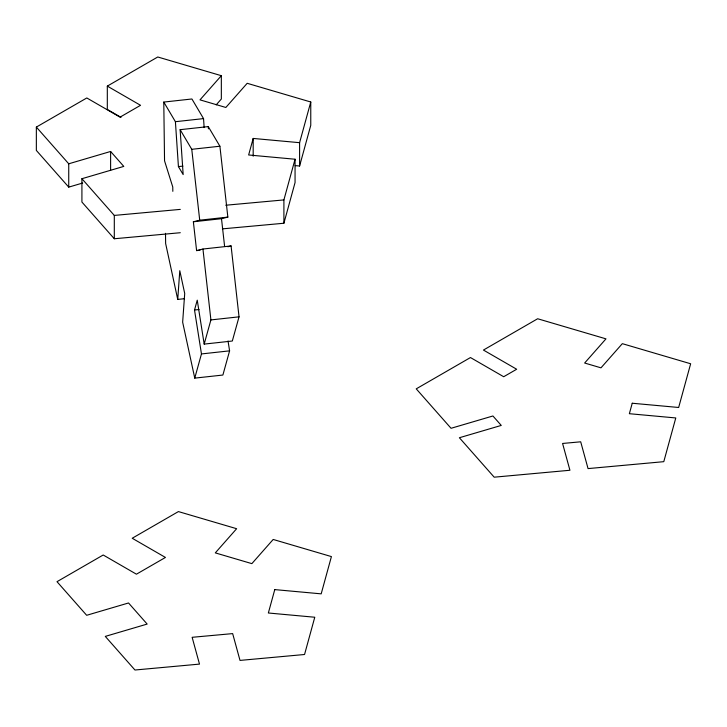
<?xml version="1.0" encoding="UTF-8"?>
<svg xmlns="http://www.w3.org/2000/svg" width="727" height="727" viewBox="0 0 727 727"><rect width="100%" height="100%" fill="white"/><g stroke="black" fill="none" stroke-linecap="round" stroke-linejoin="round"><path stroke-width="1.09" d="M184.485 298.688L177.733 299.424L179.787 270.708L184.713 293.454L182.65 322.179L194.754 378.122L222.889 375.041L229.596 350.85L228.033 340.972M121 117.347L107.314 109.45L107.314 86.113L157.768 56.988L221.335 75.69L199.998 99.863L225.852 107.469L247.189 83.296L310.765 101.998L299.597 142.683L253.187 138.439L248.643 154.978L295.062 159.231L295.062 182.559L283.903 223.244L222.38 228.869M283.903 223.244L283.903 199.916L295.062 159.231M295.18 165.611L299.597 166.01L310.765 125.335L310.765 101.998M194.754 378.122L201.461 353.94L194.518 310.011L197.244 300.178L204.187 344.098L232.322 341.018L239.038 316.836L231.086 245.944L202.951 249.025L196.599 250.606L193.364 221.771L199.716 220.199L227.851 217.109L219.899 146.227L208.267 126.598L180.132 129.679L183.159 174.571L178.424 166.592L175.407 121.7L163.784 102.071L191.919 98.981L203.542 118.61L204.151 127.588M204.187 344.098L210.903 319.916L202.951 249.025M216.192 104.861L221.335 99.026L221.335 75.69M82.696 183.022L68.738 187.121L36.35 150.425L36.35 127.089L86.804 97.963L120.028 117.147L140.547 105.306L107.314 86.113M36.35 127.089L68.738 163.793L110.613 151.47L123.79 166.401L81.915 178.715L81.915 202.051L114.303 238.756L180.296 232.722M193.364 221.771L221.499 218.691L227.851 217.109M227.905 246.735L231.086 245.944M175.407 121.7L203.542 118.61M180.132 129.679L191.764 149.308L219.899 146.227M178.424 166.592L182.931 166.101M196.599 250.606L199.97 250.233M194.518 310.011L199.016 309.52M210.903 319.916L239.038 316.836M201.461 353.94L229.596 350.85M81.915 178.715L114.303 215.419L180.296 209.385M225.733 205.232L283.903 199.916M177.733 299.424L165.629 243.481L165.502 233.312M221.499 218.691L224.607 246.417M191.764 149.308L199.716 220.199M208.267 126.598L208.422 128.843M172.826 191.337L172.762 186.993L164.547 160.831L163.784 102.071M299.597 142.683L299.597 166.01M253.187 138.439L253.187 156.214M114.303 215.419L114.303 238.756M110.613 151.47L110.613 170.363M68.738 163.793L68.738 187.121M274.77 589.606L268.354 612.997L314.773 617.241L304.549 654.5L240.01 660.407L232.658 633.608L192.137 637.306L199.489 664.105L134.958 670.012L105.288 636.398L147.163 624.075L128.534 602.974L86.667 615.296L56.997 581.682L103.207 555.001L136.431 574.194L165.447 557.445L132.214 538.253L178.415 511.581L236.638 528.711L215.301 552.883L251.86 563.634L273.188 539.461L331.412 556.591L321.189 593.85L274.77 589.606M632.236 403.24L629.364 413.708L675.783 417.952L663.787 461.672L588.052 468.597L580.7 441.807L562.58 443.461L569.932 470.26L494.196 477.185L459.382 437.736L501.257 425.422L492.924 415.98L451.049 428.294L416.235 388.854L470.46 357.548L503.693 376.731L516.67 369.243L483.437 350.06L537.653 318.753L605.973 338.855L584.644 363.027L600.993 367.835L622.33 343.662L690.65 363.764L678.654 407.483L632.236 403.24"/></g></svg>
